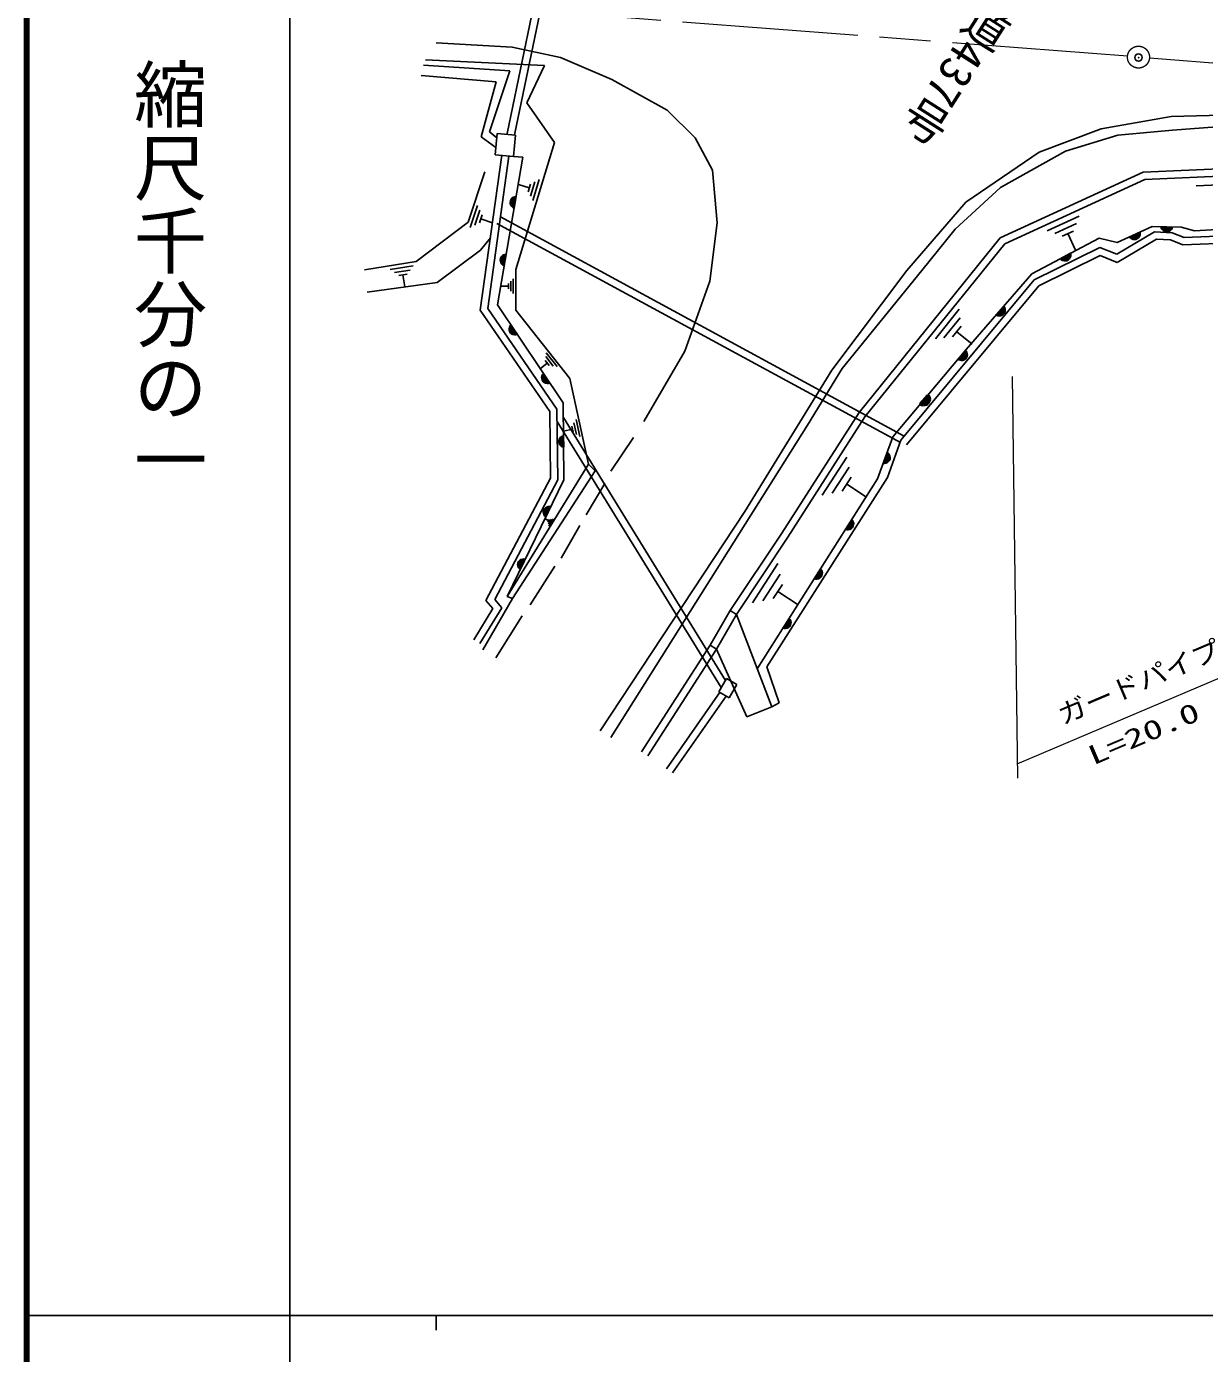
# Model space of a CAD drawing. Units: millimetres, scale not verified. Extents: x 40000 to 680000, y 20000 to 380000.
# Drawn here: x 40000 to 120510, y 202409 to 293137 of the extents above; entities that cross this region are included whole.
import ezdxf
from ezdxf.enums import TextEntityAlignment as Align

# ---------------------------------------------------------------- set-up
doc = ezdxf.new("R2010")
doc.units = ezdxf.units.MM
doc.header["$LTSCALE"] = 1000
doc.header["$PDMODE"] = 32
doc.header["$PDSIZE"] = 500
doc.linetypes.add('CHAIN', pattern=[18.5, 12, -1.5, 3.5, -1.5])
for name, color, linetype, lineweight in [('M-BGD', 7, 'Continuous', 25), ('M-BMK', 2, 'CHAIN', 13), ('M-STR-HTXT', 7, 'Continuous', 13), ('M-TTL', 2, 'Continuous', 140), ('M-TTL-BAND', 7, 'Continuous', 25), ('M-TTL-LINE', 7, 'Continuous', 50)]:
    doc.layers.add(name, color=color, linetype=linetype, lineweight=lineweight)
doc.styles.add('@ＭＳ ゴシック', font='')
doc.styles.add('ＭＳ ゴシック', font='')
doc.styles.get('@ＭＳ ゴシック').set_extended_font_data('@MS Gothic')
doc.styles.get('ＭＳ ゴシック').set_extended_font_data('MS Gothic')

msp = doc.modelspace()

# ---------------------------------------------------------------- linework, layer by layer
at = {"layer": 'M-BGD'}
for p, q in [((76216, 302013), (72853, 285826)), ((73342, 285725), (76708, 301919)), ((68006, 292021), (73203, 291721)), ((73203, 291721), (76501, 291021)), ((67140, 290500), (73026, 290101)), ((67267, 290859), (75408, 290481)), ((75408, 290481), (74202, 287918)), ((76501, 291021), (79999, 289521)), ((72097, 289348), (66963, 289792)), ((73026, 290101), (71654, 285940)), ((79999, 289521), (83796, 287422)), ((71078, 285586), (72097, 289348)), ((74202, 287918), (76086, 285204)), ((83796, 287422), (85695, 285522)), ((113456, 286132), (118241, 286982)), ((118241, 286982), (125683, 287194)), ((71654, 285940), (72145, 285538)), ((72041, 284365), (72170, 285828)), ((72170, 285828), (73410, 285719)), ((109204, 284538), (113456, 286132)), ((118327, 286058), (114596, 285713)), ((122957, 286403), (118327, 286058)), ((72086, 284871), (71078, 285586)), ((73410, 285719), (73281, 284255)), ((76086, 285204), (73446, 276535)), ((85695, 285522), (86894, 283323)), ((114596, 285713), (111002, 284608)), ((70999, 273739), (72478, 284351)), ((71521, 273862), (72974, 284282)), ((73281, 284255), (72041, 284365)), ((73914, 284197), (72191, 274104)), ((73281, 284255), (73914, 284197)), ((104206, 281136), (109204, 284538)), ((111002, 284608), (106579, 282121)), ((70177, 279751), (71325, 283193)), ((86894, 283323), (87194, 279725)), ((106542, 278695), (116324, 283170)), ((116324, 283170), (129630, 283779)), ((116444, 282674), (129623, 283278)), ((74365, 282105), (73619, 282332)), ((74444, 282363), (74287, 281846)), ((74446, 281547), (74744, 282523)), ((75043, 282682), (74606, 281247)), ((106857, 278289), (116444, 282674)), ((119950, 282241), (123546, 282406)), ((73069, 281242), (73117, 281331)), ((73078, 281013), (73132, 281328)), ((73193, 281399), (73112, 280926)), ((73117, 281331), (73177, 281402)), ((73152, 280870), (73249, 281438)), ((73177, 281402), (73270, 281467)), ((73304, 281477), (73191, 280815)), ((73235, 280791), (73354, 281485)), ((73270, 281467), (73357, 281501)), ((73404, 281493), (73280, 280767)), ((73457, 281516), (73322, 280728)), ((73357, 281501), (73457, 281516)), ((106579, 282121), (103469, 279288)), ((70321, 279388), (70828, 280906)), ((70989, 280582), (70645, 279550)), ((73047, 281115), (73069, 281242)), ((73063, 281015), (73047, 281115)), ((73097, 280928), (73063, 281015)), ((73162, 280836), (73097, 280928)), ((73233, 280775), (73162, 280836)), ((73322, 280728), (73233, 280775)), ((100165, 276459), (104206, 281136)), ((66638, 277074), (70177, 279751)), ((70969, 279712), (71151, 280259)), ((71060, 279985), (71849, 279722)), ((99741, 264686), (72154, 279678)), ((99980, 265125), (72393, 280118)), ((87194, 279725), (86693, 275728)), ((109764, 279175), (111947, 280173)), ((111757, 279664), (110273, 278985)), ((114549, 278372), (116936, 279465)), ((116936, 279465), (118925, 279415)), ((117560, 279354), (117530, 279451)), ((117530, 279451), (118330, 279430)), ((119820, 279167), (125018, 279464)), ((71037, 277838), (71707, 278699)), ((96901, 266749), (106542, 278695)), ((103469, 279288), (101197, 276455)), ((108704, 276234), (113305, 278670)), ((110782, 278796), (111568, 279155)), ((111175, 278975), (111694, 277840)), ((113305, 278670), (114549, 278372)), ((117096, 279111), (114510, 277565)), ((117221, 278603), (114552, 277007)), ((115379, 278752), (116106, 279085)), ((115448, 278678), (115379, 278752)), ((115428, 278722), (116097, 279028)), ((115525, 278625), (115448, 278678)), ((116102, 278978), (115462, 278685)), ((115497, 278648), (116108, 278928)), ((115631, 278586), (115525, 278625)), ((116084, 278864), (115560, 278624)), ((115624, 278600), (116060, 278800)), ((115723, 278576), (115631, 278586)), ((116008, 278723), (115717, 278590)), ((115824, 278587), (115723, 278576)), ((115940, 278640), (115824, 278587)), ((116014, 278709), (115940, 278640)), ((116067, 278786), (116014, 278709)), ((116106, 278892), (116067, 278786)), ((116106, 279085), (116117, 278985)), ((116117, 278985), (116106, 278892)), ((118306, 279043), (117096, 279111)), ((118193, 278549), (117221, 278603)), ((117606, 279273), (117560, 279354)), ((117561, 279402), (118297, 279383)), ((118280, 279336), (117576, 279353)), ((117591, 279305), (118263, 279288)), ((117684, 279191), (117606, 279273)), ((118213, 279241), (117637, 279256)), ((117684, 279207), (118164, 279195)), ((117763, 279141), (117684, 279191)), ((118083, 279149), (117763, 279157)), ((117858, 279106), (117763, 279141)), ((117986, 279103), (117858, 279106)), ((118083, 279133), (117986, 279103)), ((118164, 279179), (118083, 279133)), ((118246, 279256), (118164, 279179)), ((119023, 278203), (118193, 278549)), ((118296, 279335), (118246, 279256)), ((118330, 279430), (118296, 279335)), ((119113, 278707), (118306, 279043)), ((118925, 279415), (119820, 279167)), ((125770, 278975), (119113, 278707)), ((68073, 275640), (71037, 277838)), ((97307, 266457), (106857, 278289)), ((113367, 278035), (108862, 275817)), ((110651, 277265), (111358, 277639)), ((111358, 277639), (111375, 277540)), ((114510, 277565), (113367, 278035)), ((125790, 278476), (119023, 278203)), ((63100, 276501), (66638, 277074)), ((64857, 276528), (66436, 276783)), ((72374, 277172), (72396, 277299)), ((72389, 277072), (72374, 277172)), ((72423, 276985), (72389, 277072)), ((72396, 277299), (72443, 277388)), ((72405, 277070), (72459, 277385)), ((72489, 276893), (72423, 276985)), ((72520, 277456), (72439, 276983)), ((72443, 277388), (72504, 277459)), ((72478, 276927), (72575, 277495)), ((72559, 276832), (72489, 276893)), ((72504, 277459), (72596, 277524)), ((72631, 277534), (72518, 276872)), ((72649, 276785), (72559, 276832)), ((72562, 276848), (72681, 277542)), ((72596, 277524), (72683, 277558)), ((72731, 277550), (72607, 276824)), ((72783, 277573), (72649, 276785)), ((72683, 277558), (72783, 277573)), ((113386, 277487), (109179, 275416)), ((110725, 277195), (110651, 277265)), ((110702, 277238), (111353, 277582)), ((110804, 277147), (110725, 277195)), ((111361, 277532), (110739, 277203)), ((110775, 277168), (111369, 277482)), ((110912, 277114), (110804, 277147)), ((111349, 277417), (110840, 277148)), ((110905, 277128), (111329, 277353)), ((111006, 277109), (110912, 277114)), ((111281, 277273), (110998, 277123)), ((111105, 277125), (111006, 277109)), ((111219, 277185), (111105, 277125)), ((111288, 277259), (111219, 277185)), ((111337, 277338), (111288, 277259)), ((111370, 277446), (111337, 277338)), ((111375, 277540), (111370, 277446)), ((114552, 277007), (113386, 277487)), ((66224, 276490), (65150, 276316)), ((65444, 276104), (66013, 276196)), ((65728, 276150), (65861, 275329)), ((73267, 275877), (73267, 274877)), ((73446, 276535), (73446, 273746)), ((95043, 269644), (100165, 276459)), ((101197, 276455), (95737, 269748)), ((108862, 275817), (99753, 264853)), ((104228, 271058), (108704, 276234)), ((63291, 274971), (68073, 275640)), ((72947, 275377), (72427, 275377)), ((72947, 275557), (72947, 275197)), ((73107, 275037), (73107, 275717)), ((86693, 275728), (84993, 270930)), ((109179, 275416), (100138, 264533)), ((72191, 274104), (76687, 267404)), ((106289, 273401), (106808, 274009)), ((106808, 274009), (106861, 273923)), ((75757, 266814), (70999, 273739)), ((76256, 266971), (71521, 273862)), ((73446, 273746), (77139, 269071)), ((102116, 271785), (103749, 273809)), ((103812, 273224), (102701, 271848)), ((106383, 273363), (106289, 273401)), ((106347, 273394), (106824, 273954)), ((106475, 273347), (106383, 273363)), ((106850, 273911), (106394, 273375)), ((106440, 273356), (106876, 273867)), ((106588, 273356), (106475, 273347)), ((106882, 273800), (106508, 273361)), ((106576, 273367), (106887, 273732)), ((106676, 273386), (106588, 273356)), ((106872, 273640), (106664, 273396)), ((106763, 273438), (106676, 273386)), ((106846, 273536), (106763, 273438)), ((106884, 273630), (106846, 273536)), ((106861, 273923), (106890, 273834)), ((106899, 273722), (106884, 273630)), ((106890, 273834), (106899, 273722)), ((72978, 272471), (73000, 272582)), ((72983, 272378), (72978, 272471)), ((73010, 272281), (72983, 272378)), ((72991, 272480), (73259, 272082)), ((73174, 272121), (72996, 272387)), ((73000, 272582), (73040, 272667)), ((73325, 272069), (73004, 272547)), ((73081, 272174), (73010, 272281)), ((73018, 272613), (73392, 272055)), ((73040, 272667), (73102, 272747)), ((73441, 272069), (73049, 272654)), ((73079, 272694), (73490, 272082)), ((73102, 272747), (73547, 272083)), ((103286, 271910), (103874, 272639)), ((103580, 272274), (104632, 271425)), ((73161, 272112), (73081, 272174)), ((73246, 272073), (73161, 272112)), ((73357, 272051), (73246, 272073)), ((73450, 272056), (73357, 272051)), ((73547, 272083), (73450, 272056)), ((75995, 269925), (75489, 270565)), ((75520, 270835), (76264, 269893)), ((84993, 270930), (82194, 266133)), ((99205, 265087), (104228, 271058)), ((103695, 270356), (104214, 270965)), ((103752, 270349), (104230, 270909)), ((104256, 270866), (103799, 270330)), ((103846, 270311), (104282, 270823)), ((104287, 270755), (103914, 270317)), ((103981, 270322), (104293, 270687)), ((104277, 270595), (104070, 270352)), ((104169, 270394), (104082, 270341)), ((104252, 270491), (104169, 270394)), ((104214, 270965), (104266, 270878)), ((104290, 270585), (104252, 270491)), ((104266, 270878), (104296, 270790)), ((104305, 270677), (104290, 270585)), ((104296, 270790), (104305, 270677)), ((75591, 270126), (75101, 269739)), ((75457, 270295), (75725, 269956)), ((89088, 259970), (95043, 269644)), ((95737, 269748), (93387, 265879)), ((103789, 270318), (103695, 270356)), ((103881, 270303), (103789, 270318)), ((103994, 270312), (103881, 270303)), ((104082, 270341), (103994, 270312)), ((75207, 269150), (75229, 269261)), ((75212, 269057), (75207, 269150)), ((75238, 268959), (75212, 269057)), ((75220, 269159), (75488, 268760)), ((75403, 268800), (75225, 269066)), ((75229, 269261), (75268, 269345)), ((75554, 268747), (75233, 269225)), ((75310, 268853), (75238, 268959)), ((75246, 269292), (75621, 268734)), ((75268, 269345), (75330, 269425)), ((75670, 268747), (75277, 269332)), ((75308, 269372), (75718, 268761)), ((75390, 268791), (75310, 268853)), ((75330, 269425), (75776, 268761)), ((75474, 268751), (75390, 268791)), ((75585, 268729), (75474, 268751)), ((75678, 268734), (75585, 268729)), ((75776, 268761), (75678, 268734)), ((77139, 269071), (78420, 263222)), ((75802, 262261), (75757, 266814)), ((76303, 262140), (76256, 266971)), ((76687, 267404), (76734, 262140)), ((91626, 258507), (96901, 266749)), ((87484, 247933), (76270, 266134)), ((87764, 248432), (76696, 266397)), ((77586, 265249), (77411, 266046)), ((77558, 266275), (77814, 265102)), ((93387, 265879), (79945, 244523)), ((92045, 258234), (97307, 266457)), ((76374, 264833), (76405, 264929)), ((76405, 264929), (76452, 265009)), ((76424, 264609), (76421, 264929)), ((76452, 265009), (76531, 265090)), ((76468, 265010), (76472, 264530)), ((76521, 264482), (76516, 265058)), ((76531, 265090), (76611, 265139)), ((76563, 265106), (76569, 264434)), ((76611, 265139), (76707, 265172)), ((76617, 264419), (76611, 265123)), ((76659, 265139), (76665, 264403)), ((77311, 265606), (76701, 265473)), ((76707, 265172), (76714, 264372)), ((77265, 265817), (77357, 265395)), ((81495, 265034), (79945, 262736)), ((98160, 262202), (99205, 265087)), ((76375, 264705), (76374, 264833)), ((76408, 264609), (76375, 264705)), ((76456, 264529), (76408, 264609)), ((76537, 264450), (76456, 264529)), ((76617, 264403), (76537, 264450)), ((76714, 264372), (76617, 264403)), ((98546, 263268), (98819, 264021)), ((98819, 264021), (98898, 263958)), ((98856, 262302), (99753, 264853)), ((78420, 263222), (72840, 254176)), ((78872, 262769), (78420, 263222)), ((94380, 261088), (96069, 263687)), ((98647, 263266), (98546, 263268)), ((98602, 263282), (98853, 263974)), ((98739, 263284), (98647, 263266)), ((98893, 263943), (98653, 263281)), ((98703, 263280), (98932, 263911)), ((98841, 263332), (98739, 263284)), ((98961, 263850), (98765, 263308)), ((98826, 263337), (98990, 263788)), ((98914, 263391), (98841, 263332)), ((98898, 263958), (98957, 263885)), ((99008, 263697), (98899, 263396)), ((98977, 263470), (98914, 263391)), ((98957, 263885), (99005, 263783)), ((99020, 263590), (98977, 263470)), ((99005, 263783), (99023, 263691)), ((99023, 263691), (99020, 263590)), ((71399, 253895), (75802, 262261)), ((73217, 254026), (78872, 262769)), ((90600, 249364), (98856, 262302)), ((96215, 263001), (95066, 261234)), ((95752, 261379), (96360, 262315)), ((71997, 253958), (76303, 262140)), ((76734, 262140), (72840, 254176)), ((79519, 261885), (78243, 259759)), ((89937, 249226), (98160, 262202)), ((96056, 261847), (97408, 260969)), ((75322, 259945), (75335, 260045)), ((75330, 259852), (75322, 259945)), ((75367, 259745), (75330, 259852)), ((75335, 260045), (75392, 260160)), ((75336, 259938), (75477, 260225)), ((75555, 260276), (75344, 259845)), ((75366, 259780), (75619, 260298)), ((75418, 259666), (75367, 259745)), ((75684, 260320), (75388, 259716)), ((75392, 260160), (75463, 260232)), ((75490, 259595), (75418, 259666)), ((75425, 259681), (75734, 260313)), ((75695, 259333), (75429, 259496)), ((75784, 260306), (75461, 259645)), ((75463, 260232), (75541, 260283)), ((75841, 260314), (75490, 259595)), ((75541, 260283), (75648, 260320)), ((75648, 260320), (75741, 260328)), ((76016, 259487), (75701, 258976)), ((75741, 260328), (75841, 260314)), ((79198, 244981), (89088, 259970)), ((75752, 259424), (75638, 259241)), ((75669, 259108), (75884, 259456)), ((77818, 259015), (76542, 256782)), ((95976, 258755), (96404, 259431)), ((96074, 258731), (95976, 258755)), ((96033, 258757), (96427, 259378)), ((96167, 258729), (96074, 258731)), ((96459, 259339), (96082, 258744)), ((96131, 258732), (96491, 259300)), ((96277, 258753), (96167, 258729)), ((96506, 259234), (96198, 258747)), ((96264, 258762), (96521, 259167)), ((96361, 258795), (96277, 258753)), ((96519, 259074), (96347, 258804)), ((96439, 258859), (96361, 258795)), ((96404, 259431), (96468, 259353)), ((96508, 258967), (96439, 258859)), ((96468, 259353), (96510, 259269)), ((96532, 259065), (96508, 258967)), ((96510, 259269), (96534, 259159)), ((96534, 259159), (96532, 259065)), ((88100, 253209), (91626, 258507)), ((88517, 252932), (92045, 258234)), ((73565, 256351), (73578, 256451)), ((73573, 256258), (73565, 256351)), ((73610, 256151), (73573, 256258)), ((73578, 256451), (73635, 256566)), ((73579, 256344), (73720, 256632)), ((73798, 256682), (73587, 256251)), ((73609, 256187), (73862, 256704)), ((73661, 256073), (73610, 256151)), ((73927, 256726), (73631, 256123)), ((73635, 256566), (73706, 256639)), ((73733, 256002), (73661, 256073)), ((73668, 256087), (73977, 256720)), ((74027, 256713), (73704, 256052)), ((73706, 256639), (73784, 256689)), ((74084, 256721), (73733, 256002)), ((73784, 256689), (73891, 256726)), ((73891, 256726), (73984, 256734)), ((73984, 256734), (74084, 256721)), ((74415, 253593), (76116, 256251)), ((89616, 253730), (91360, 256413)), ((93835, 255376), (94263, 256052)), ((93892, 255378), (94286, 255999)), ((94318, 255960), (93941, 255366)), ((93990, 255353), (94350, 255921)), ((94365, 255855), (94057, 255368)), ((94263, 256052), (94327, 255974)), ((94327, 255974), (94369, 255890)), ((94369, 255890), (94393, 255780)), ((91511, 255704), (90325, 253880)), ((91033, 254030), (91661, 254996)), ((93933, 255352), (93835, 255376)), ((94026, 255350), (93933, 255352)), ((94136, 255375), (94026, 255350)), ((94123, 255383), (94380, 255789)), ((94220, 255416), (94136, 255375)), ((94378, 255695), (94206, 255425)), ((94298, 255480), (94220, 255416)), ((94367, 255589), (94298, 255480)), ((94391, 255687), (94367, 255589)), ((94393, 255780), (94391, 255687)), ((72840, 254176), (73217, 254026)), ((91347, 254513), (92742, 253606)), ((70565, 251204), (71862, 253338)), ((70992, 250945), (72475, 253384)), ((73217, 254026), (71183, 250514)), ((71862, 253338), (71399, 253895)), ((72475, 253384), (71997, 253958)), ((88100, 253209), (86726, 250837)), ((88517, 252932), (88100, 253209)), ((72075, 249978), (73883, 252849)), ((87147, 250567), (88517, 252932)), ((90940, 246611), (88517, 252932)), ((91694, 251998), (92122, 252673)), ((91751, 251999), (92145, 252621)), ((92177, 252581), (91800, 251987)), ((91849, 251975), (92209, 252542)), ((92224, 252476), (91916, 251990)), ((91982, 252004), (92239, 252410)), ((92237, 252317), (92065, 252046)), ((92122, 252673), (92186, 252595)), ((92186, 252595), (92228, 252512)), ((92250, 252308), (92226, 252210)), ((92228, 252512), (92252, 252401)), ((92252, 252401), (92250, 252308)), ((91792, 251973), (91694, 251998)), ((91885, 251971), (91792, 251973)), ((91995, 251996), (91885, 251971)), ((92079, 252038), (91995, 251996)), ((92157, 252102), (92079, 252038)), ((92226, 252210), (92157, 252102)), ((82036, 243534), (86726, 250837)), ((82457, 243264), (87147, 250567)), ((86726, 250837), (87147, 250567)), ((87147, 250567), (89238, 245931)), ((91435, 246890), (90600, 249364)), ((87320, 247641), (87832, 248551)), ((87832, 248551), (88540, 248153)), ((88540, 248153), (88028, 247243)), ((83748, 242388), (87416, 247643)), ((84158, 242102), (87826, 247357)), ((88028, 247243), (87320, 247641)), ((90940, 246611), (91435, 246890)), ((89238, 245931), (90940, 246611))]:
    msp.add_line(p, q, dxfattribs=at)
msp.add_point((116003, 291018), dxfattribs=at)
at = {"layer": 'M-BMK'}
for p, q in [((115253, 291101), (66401, 294855)), ((127349, 290134), (116749, 290984))]:
    msp.add_line(p, q, dxfattribs=at)
msp.add_circle((116001, 291044), 750, dxfattribs=at)
at = {"layer": 'M-STR-HTXT'}
for p, q in [((107367, 269209), (107731, 241734)), ((107718, 242734), (124384, 249823))]:
    msp.add_line(p, q, dxfattribs=at)
at = {"layer": 'M-TTL'}
msp.add_line((40000, 380000), (40000, 20000), dxfattribs=at)
at = {"layer": 'M-TTL-BAND'}
for p, q in [((58000, 370000), (58000, 20000)), ((40000, 205000), (579000, 205000)), ((68000, 205000), (68000, 204000))]:
    msp.add_line(p, q, dxfattribs=at)
at = {"layer": 'M-TTL-LINE'}
for p, q in [((101101, 267311), (101620, 267920)), ((101158, 267305), (101635, 267865)), ((101661, 267822), (101205, 267286)), ((101252, 267267), (101688, 267778)), ((101693, 267711), (101319, 267272)), ((101620, 267920), (101672, 267834)), ((101672, 267834), (101702, 267745)), ((101702, 267745), (101711, 267632)), ((101194, 267274), (101101, 267311)), ((101286, 267258), (101194, 267274)), ((101399, 267267), (101286, 267258)), ((101387, 267278), (101698, 267643)), ((101488, 267297), (101399, 267267)), ((101683, 267551), (101476, 267307)), ((101574, 267349), (101488, 267297)), ((101657, 267447), (101574, 267349)), ((101695, 267540), (101657, 267447)), ((101711, 267632), (101695, 267540))]:
    msp.add_line(p, q, dxfattribs=at)

# ---------------------------------------------------------------- texts
at = {"layer": 'M-BGD', "style": '@ＭＳ ゴシック'}
msp.add_text('一般国道437号', height=2266, rotation=237.492, dxfattribs=at).set_placement((111400, 302330), align=Align.MIDDLE_LEFT)
at = {"layer": 'M-STR-HTXT', "style": 'ＭＳ ゴシック'}
for s, width, p in [('ガードパイプ', 1.1, (110983, 245024)), ('L=20.0', 1.5, (113052, 242240))]:
    msp.add_text(s, height=1320, rotation=23.092, dxfattribs=dict(at, width=width)).set_placement(p, align=Align.BOTTOM_LEFT)
at = {"layer": 'M-TTL-BAND', "style": '@ＭＳ ゴシック'}
msp.add_text('縮尺千分の一', height=3666, rotation=270, dxfattribs=at).set_placement((49777, 261030), align=Align.MIDDLE_RIGHT)

doc.saveas('drawing.dxf')
